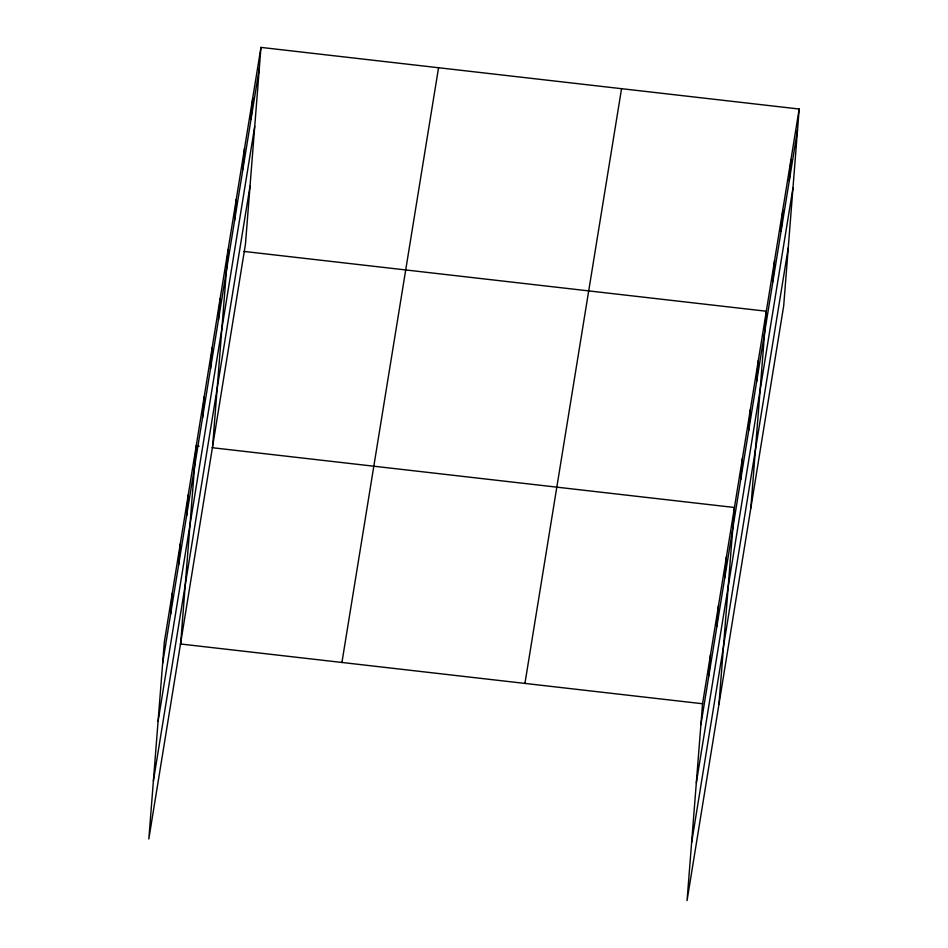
<?xml version="1.0" encoding="UTF-8"?>
<svg xmlns="http://www.w3.org/2000/svg" width="948" height="948" viewBox="0 0 948 948"><rect width="100%" height="100%" fill="white"/><g stroke="black" fill="none" stroke-linecap="round" stroke-linejoin="round"><path stroke-width="1.42" d="M170.64 614.079L172.287 593.069M178.603 565.008L180.262 543.998M186.578 515.949L188.237 494.939M180.713 642.72L196.2 445.868L199.092 446.2M202.528 417.819L204.176 396.809M210.492 368.748L212.151 347.738M218.467 319.689L220.126 298.679M212.601 446.461L228.089 249.608M234.654 220.066L236.301 199.056M242.866 169.514L244.525 148.504M251.078 118.962L252.737 97.952M260.949 47.4L245.449 244.252L148.824 838.98L164.312 642.128L260.949 47.4L799.176 109.02L783.688 305.872L687.051 900.6L702.551 703.748L799.176 109.02M708.867 675.699L710.514 654.689M716.83 626.628L718.489 605.618M724.805 577.569L726.464 556.559M718.94 704.34L734.439 507.488L212.091 447.693M740.755 479.439L742.403 458.417M748.719 430.368L750.378 409.358M756.694 381.297L758.353 360.287M750.828 508.081L766.316 311.228L243.98 251.433M772.881 281.686L774.54 260.676M781.093 231.134L782.752 210.124M789.305 180.582L790.964 159.572M162.665 663.15L259.29 68.41M158.091 721.167L254.728 126.44M153.386 780.951L250.023 186.223M341.932 662.462L438.557 67.735M524.931 683.413L621.556 88.685M700.892 724.758L797.517 130.03M696.33 782.787L792.955 188.059M691.625 842.571L788.25 247.843M180.203 643.953L702.551 703.748"/></g></svg>
